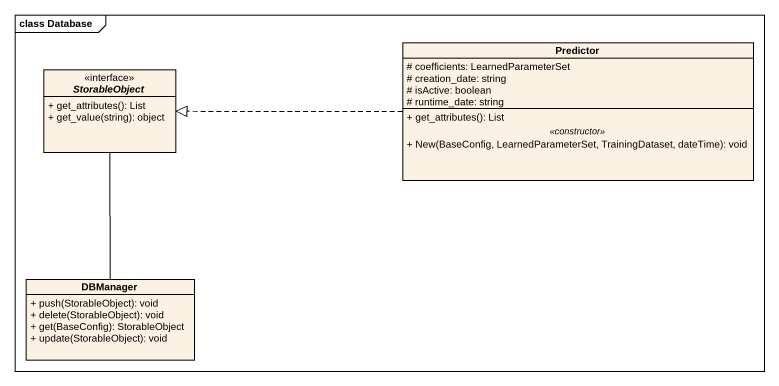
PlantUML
@startuml
mainframe class Database
hide circle
hide empty members
skinparam classAttributeIconSize 0
interface StorableObject {
  + get_attributes(): List
  + get_value(string): object
}
class Predictor {
  # coefficients: LearnedParameterSet
  # creation_date: string
  # isActive: boolean
  # runtime_date: string
  --
  + get_attributes(): List
  .. <<constructor>> ..
  + New(BaseConfig, LearnedParameterSet, TrainingDataset, dateTime): void
}
class DBManager {
  + push(StorableObject): void
  + delete(StorableObject): void
  + get(BaseConfig): StorableObject
  + update(StorableObject): void
}
Predictor .left.|> StorableObject
DBManager -up- StorableObject
@enduml
